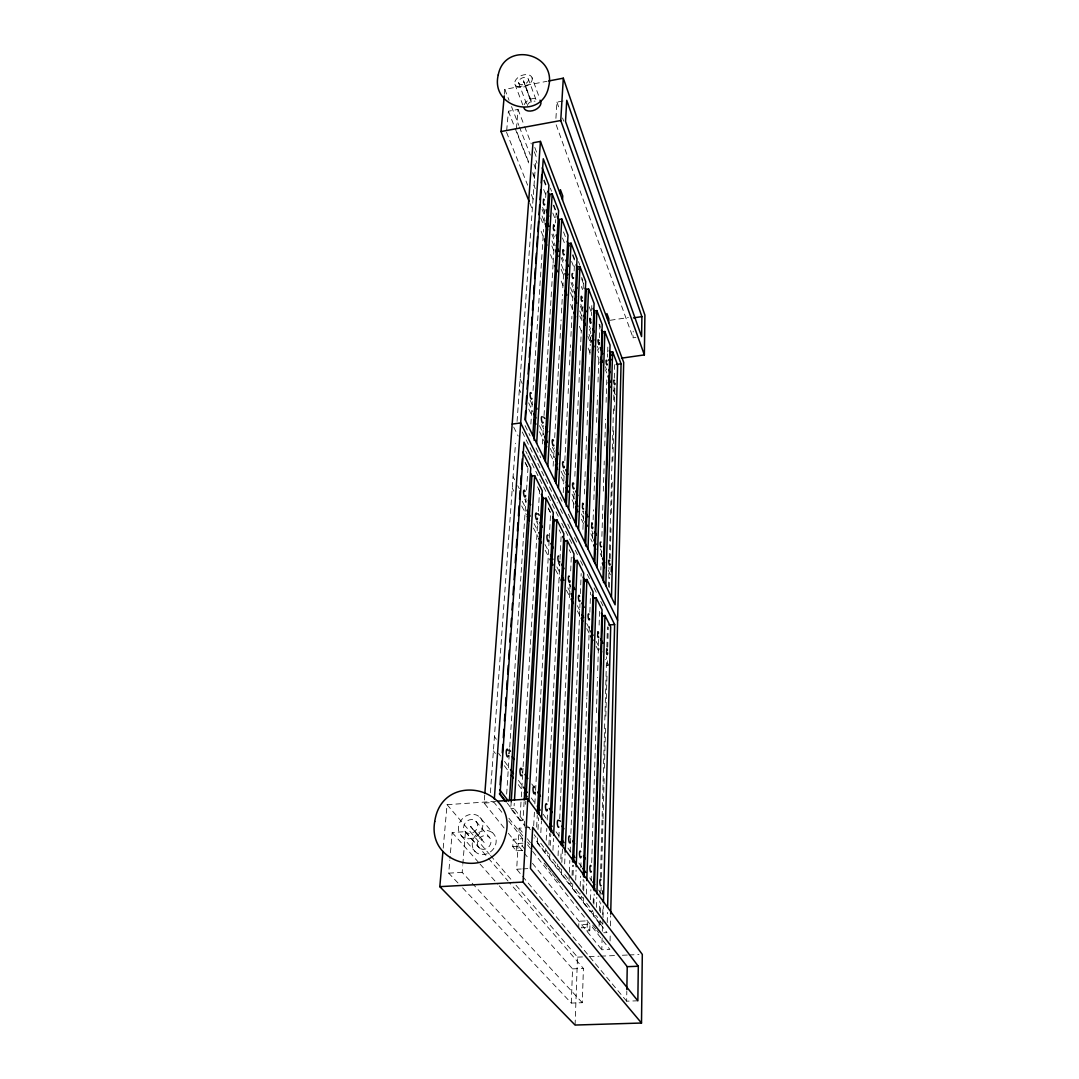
<?xml version="1.0" encoding="UTF-8"?>
<svg xmlns="http://www.w3.org/2000/svg" width="1079" height="1079" viewBox="0 0 1079 1079"><rect width="100%" height="100%" fill="white"/><g stroke="black" fill="none" stroke-linecap="round" stroke-linejoin="round"><path stroke-width="0.75" stroke-dasharray="5 3.75" d="M637.851 1000.799L626.656 1001.177L626.818 991.318M635.922 337.417L633.09 337.835L633.211 331.186M610.067 941.009L610.269 932.62M610.431 925.903L610.66 915.815M593.639 912.564L593.544 915.909L600.14 924.474L602.837 924.352L602.972 919.308M603.013 917.622L603.323 905.861M607.234 922.532L607.49 912.429M599.088 926.281L599.277 919.551M599.506 911.135L599.789 901.046M599.937 895.624L600.167 887.585M600.45 877.497L606.573 656.76M606.843 647.049L607.41 626.872M608.516 587.003L609.055 567.163M609.311 558.369L612.157 455.648M612.346 448.904L613.465 408.482M613.695 400.066L614.072 386.592M614.302 378.176L614.679 364.702M600.14 924.474L600.234 921.115M600.463 912.713L600.747 902.637M601.07 890.876L601.151 887.518M601.435 877.429L602.999 820.323M603.04 818.637L604.24 774.951M604.429 768.235L605.575 726.234M605.845 716.159L606.951 675.845M607.234 665.756L607.464 657.367M607.733 647.279L608.286 627.128M609.379 587.448L609.648 577.346M610.161 558.814L610.984 528.508M611.402 513.348L612.332 479.656M612.832 461.124L613.668 430.804M614.221 410.6L614.868 387.01M532.689 851.398L609.878 949.412L601.799 949.763L602.109 938.015M602.298 931.298L602.514 922.909M602.743 914.533L602.959 906.144M596.525 907.385L596.808 897.323M583.456 897.553L583.28 902.597L586.072 902.462L592.924 911.404L590.173 911.539L590.28 908.167M590.537 899.751L590.86 889.635M591.117 881.206L591.332 874.476M591.697 862.674L593.544 803.707M593.598 802.021L596.121 721.136M596.39 712.72L597.496 677.329M597.699 670.598L598.71 638.579M599.128 625.105L599.6 609.932M600.855 569.968L600.949 566.623M601.273 556.562L601.529 548.186M601.893 536.452L602.891 504.608M603.309 491.201L604.253 461.03M604.726 445.937L605.562 419.124M606.088 402.359L606.816 378.904M607.504 357.109L607.612 353.764M607.666 352.078L607.868 345.374M589.768 930.732L589.97 924.15L581.581 924.541L581.46 927.832L587.151 927.441L589.768 930.732L584.71 930.961M593.18 903.015L593.437 894.639M593.895 904.175L594.192 894.113M586.342 894.046L586.679 883.944M587.151 927.441L587.367 920.832L578.924 921.237L578.681 927.846M582.849 889.474L583.199 879.385M583.685 890.822L584.022 880.734M462.594 887.855L571.29 1003.079L582.282 1002.701L583.415 968.443L509.14 882.312M575.094 1025.05L577.494 957.127L513.361 882.177M572.747 883.647L572.558 888.691L575.404 888.543L582.566 897.89L579.76 898.038L579.936 892.994M580.178 886.264L580.529 876.175M580.826 867.772L581.068 861.042M581.541 847.595L586.828 697.978M586.882 696.306L588.19 659.323M588.257 657.637L589.377 625.699M589.862 612.252L590.564 592.074M592.465 538.3L592.762 529.897M593.126 519.822L593.477 509.747M593.841 499.658L594.785 472.791M595.203 461.03L596.147 434.149M596.566 422.388L597.51 395.507M597.995 382.074L598.818 358.552M599.492 337.781L599.964 324.523M575.714 880.14L576.092 870.065M571.29 1003.079L572.558 968.875L498.997 885.535M561.552 869.108L561.336 874.138L564.25 873.977L571.735 883.755L568.876 883.917L569.267 873.842M569.334 872.169L569.806 860.422M570.144 852.032L570.804 835.254M570.872 833.581L578.722 635.585M578.789 633.899L579.976 603.701M580.381 593.639L581.176 573.502M582.93 529.425L583.658 510.906M584.332 494.061L585.331 468.812M585.735 458.71L586.733 433.448M587.07 425.032L588.068 399.769M588.473 389.667L589.404 366.105M589.876 354.317L590.267 344.214M590.334 342.529L590.739 332.426L589.471 329.311M591.4 315.594L591.535 312.222M591.602 310.536L591.872 303.806M572.059 875.366L572.45 865.291M573.07 875.258L573.448 865.183M560.837 858.911L561.201 850.535M561.835 862.404L562.415 848.998M564.668 863.915L565.086 853.853M549.831 853.853L549.589 858.911L552.556 858.736L560.406 868.973L557.479 869.134L557.708 864.117M558.072 855.741L558.517 845.68M558.895 837.304L559.259 828.928M559.704 818.88L569.186 604.429M569.483 597.726L570.076 584.319M570.67 570.926L571.411 554.161M573.448 508.128L574.176 491.363M574.851 476.284L575.889 452.816M576.253 444.44L577.292 420.985M577.589 414.282L578.627 390.814M578.991 382.438L579.962 360.656M580.408 350.608L581.298 330.498M581.743 320.436L582.485 303.685M583.146 288.592L583.442 281.889M552.947 850.306L553.5 838.531M548.941 845.073L549.508 833.285M550.236 845.437L550.789 833.662M537.544 837.897L537.288 842.942L540.309 842.753L548.55 853.489L545.556 853.664L545.799 848.62M546.217 840.204L546.797 828.429M547.201 820.013L547.539 813.296M548.105 801.508L559.907 560.945M559.988 559.259L561.228 534.024L559.124 529.856M563.251 492.631L563.751 482.556M563.831 480.87L564.25 472.481M564.816 460.72L565.153 454.003M565.234 452.317L566.462 427.136M566.556 425.45L567.783 400.255M568.12 393.538L569.186 371.702M569.51 364.985L570.508 344.835M570.912 336.446L571.897 316.282M572.234 309.565L573.219 289.415M574.122 270.937L574.541 262.548M540.835 832.651L541.442 820.876M536.641 827.161L537.261 815.387M537.989 829.481L538.61 817.72M533.687 825.678L534.415 812.231M534.86 803.828L535.508 792.053M535.589 790.381L549.157 539.932M549.251 538.246L550.614 513.038L548.415 508.681M553.149 466.195L554.147 447.691M554.7 437.588L558.342 370.272M558.436 368.586L559.718 345.024M560.082 338.293L561.08 319.775M561.444 313.045L562.442 294.527M562.806 287.796L563.818 269.291M524.799 849.173L522.263 845.99L522.681 838.693L513.199 839.287L512.741 846.57L516.18 850.805L524.07 850.333M524.367 826.177L524.65 821.132M525.621 804.341L525.824 800.969M626.656 1001.177L516.666 869.242L519.12 828.2L529.668 827.512M524.111 801.71L523.032 820.202L519.916 820.404L521.211 798.568M521.319 796.882L522.614 775.046M522.722 773.36L523.018 768.329M523.113 766.643L537.733 521.373M538.34 511.284L539.54 491.134L537.45 487.007M542.346 443.995L543.452 425.571M544.045 415.523L548.941 333.451M549.036 331.779L551.639 288.228M551.733 286.542L553.028 264.773M553.136 263.101L554.323 242.991M555.523 222.894L555.725 219.55M555.833 217.877L556.224 211.174M516.18 850.805L516.625 843.562L522.91 843.171M555.914 118.366L556.939 102.127L565.099 100.59M523.032 820.202L513.955 808.36L514.278 803.315M519.916 820.404L510.785 808.576L511.217 801.845M506.658 794.104L509.18 755.475M509.301 753.789L509.625 748.759M509.733 747.073L525.999 498.485M526.552 490.082L527.968 468.259M530.868 424.087L532.406 400.592M533.053 390.517L542.171 251.218M542.278 249.546L543.6 229.409M544.032 222.692L544.908 209.259M545.677 197.511L546.23 189.122M490.392 792.809L515.492 443.24M517.07 421.43L535.831 160.083L537.032 163.212M504.109 827.971L484.147 803.086L484.768 794.697M582.282 1002.701L462.176 872.371L462.702 865.857M462.824 864.225L465.454 831.653L452.182 832.516L449.956 858.52M506.671 130.64L508.398 111.231L518.041 109.424L516.288 130.465L529.101 163.253M457.968 882.959L448.716 873.154L449.822 860.138M443.213 848.175L447.057 804.678L495.827 801.306M504.392 94.237L504.837 89.382L547.066 81.289M610.174 320.288L628.369 317.563M606.331 665.514L608.758 665.298L605.616 659.323M484.147 803.086L494.088 802.398L503.475 814.321M510.785 808.576L513.955 808.36M512.741 846.57L522.263 845.99M448.716 873.154L462.176 872.371M516.666 869.242L521.265 868.973M522.789 868.892L528.912 868.541M593.544 915.909L596.282 915.774L602.837 924.352M603.754 932.782L606.991 932.634L533.997 837.843M577.494 957.127L582.485 956.925M589.134 956.641L599.101 956.223M600.76 956.156L615.718 955.522M622.367 955.252L627.344 955.036M629.003 954.969L638.97 954.551M572.558 968.875L583.415 968.443M482.084 839.341L481.463 839.961L482.084 839.341L470.592 826.487L481.463 839.961M531.057 100.36L523.504 80.965L530.477 100.576M452.182 832.516L478.941 862.809M480.047 864.077L497.878 884.281M461.272 835.712L475.097 851.533M465.278 831.747L478.995 847.649M465.454 831.653L487.29 856.982M488.382 858.25L508.047 881.044M447.057 804.678L489.448 854.231M490.54 855.499L512.282 880.909M470.592 826.487L484.174 842.483M475.906 821.227A7.486 6.474 -45.2 0 1 471.901 833.123A7.486 6.474 -45.2 0 1 464.01 825.152A7.486 6.474 -45.2 0 1 475.906 821.227L489.353 837.331A7.31 6.393 -46.1 0 1 485.483 849.025A7.31 6.393 -46.1 0 1 477.714 841.161A7.31 6.393 -46.1 0 1 489.353 837.331M479.885 817.289A13.096 11.343 -45.3 0 1 472.912 838.127A13.096 11.343 -45.3 0 1 459.061 824.208A13.096 11.343 -45.3 0 1 479.885 817.289L493.238 833.474A12.8 11.181 -46.1 0 1 486.508 853.948A12.8 11.181 -46.1 0 1 472.858 840.204A12.8 11.181 -46.1 0 1 493.238 833.474M508.303 833.204L523.018 851.533M524.07 852.842L528.265 858.088M532.473 863.321L601.799 949.763M508.695 820.944L525.203 841.903M527.469 844.776L531.637 850.077M508.897 818.233L523.382 836.697M527.51 841.984L529.587 844.614M544.072 863.092L547.174 867.044M548.213 868.366L551.315 872.318M552.34 873.639L555.456 877.605M556.481 878.913L560.621 884.2M592.695 925.094L595.797 929.046M596.835 930.368L598.899 933.011M519.12 828.2L523.234 833.474M527.361 838.747L530.45 842.699M507.278 803.14L524.745 825.84M537.288 842.942L545.556 853.664M549.589 858.911L557.479 869.134M561.336 874.138L568.876 883.917M572.558 888.691L579.76 898.038M583.28 902.597L590.173 911.539M527.469 825.974L530.342 829.738M534.186 834.741L536.101 837.25M493.413 750.822L495.396 753.52M504.365 765.699L508.344 771.121M518.298 784.649L522.276 790.057M498.606 753.277L500.575 755.988M504.54 761.396L509.49 768.167M518.406 780.36L522.371 785.782M531.286 797.961L535.251 803.383M543.169 814.213L547.134 819.635M556.049 831.828L560.001 837.237M567.932 848.081L570.899 852.14M578.83 862.971L581.797 867.044M589.727 877.874L591.697 880.585M598.629 890.067L602.595 895.476M494.425 736.593L496.394 739.304M531.745 783.947L534.671 788.021M512.269 488.207L513.833 491.161M521.67 505.93L526.377 514.804M533.431 528.103L538.138 536.964M545.192 550.263L549.103 557.654M555.375 569.469L560.082 578.331M566.354 590.159L570.278 597.55M577.332 610.849L579.679 615.273M586.733 628.571L589.08 633.009M596.134 646.308L598.494 650.731M522.236 501.263L526.161 508.722M534.038 523.639L537.962 531.097M545.043 544.517L548.982 551.962M556.845 566.88L559.988 572.841M567.851 587.758L570.211 592.223M577.292 605.643L579.652 610.121M586.733 623.541L589.094 628.018M596.174 641.439L598.535 645.903M513.091 476.797L514.643 479.764M517.758 485.712L519.323 488.693M524.772 499.105L526.336 502.086M536.465 521.427L538.03 524.394M558.288 563.076L559.853 566.043M569.199 583.901L570.764 586.868M525.379 462.797L528.413 468.812M537.531 486.845L539.81 491.363M548.172 507.899L551.976 515.425M525.068 462.5L527.24 466.816M569.159 549.724L570.656 552.691M513.685 427.082L518.19 436.091M525.689 451.116L527.199 454.124M527.941 455.635L547.471 494.695M548.213 496.205L558.72 517.232M561.727 523.248L572.234 544.288M575.242 550.29L577.494 554.808M580.502 560.81L584.252 568.323M587.259 574.338L591.009 581.851M594.003 587.866L597.766 595.379M600.76 601.381L603.013 605.899M522.276 431.991L557.317 502.922M560.298 508.951L564.02 516.49M567.743 524.043L570.724 530.072M574.46 537.625L577.44 543.654M525.095 425.598L530.099 435.835M535.98 447.893L540.768 457.685M560.001 497.055L562.078 501.29M568.35 514.157L571.304 520.186M519.35 389.506L520.793 392.527M528.737 409.13L531.623 415.159M539.554 431.762L543.883 440.812M550.371 454.394L553.972 461.947M561.188 477.039L564.074 483.068M572.005 499.671L574.891 505.7M581.392 519.282L584.278 525.325M590.766 538.907L592.209 541.928M528.629 402.831L532.972 411.962M539.487 425.666L543.829 434.797M550.344 448.5L554.687 457.631M561.201 471.334L564.088 477.431M572.059 494.169L574.23 498.741M581.46 513.968L584.359 520.051M590.874 533.754L593.045 538.327M600.288 553.554L601.731 556.589M608.246 570.292L611.132 576.388M520.105 379.08L522.263 383.625M530.153 400.309L533.013 406.378M541.631 424.587L543.776 429.132M552.394 447.326L554.539 451.885M563.144 470.08L565.302 474.639M573.192 491.323L574.621 494.357M582.512 511.041L583.955 514.076M591.845 530.76L593.275 533.781M600.45 548.955L601.893 551.989M529.829 203.203L532.972 210.985M541.118 231.243L543.627 237.474M550.533 254.617L553.041 260.848M561.188 281.093L563.697 287.324M570.589 304.467L573.097 310.698M579.369 326.276L581.257 330.956M588.149 348.085L590.658 354.317M506.537 132.258L527.631 185.183M531.354 194.53L533.835 200.761M540.673 217.877L543.776 225.659M551.841 245.904L554.323 252.122M561.147 269.251L563.629 275.469M570.454 292.598L572.949 298.829M579.774 315.945L581.015 319.06M587.839 336.176L589.7 340.856M542.049 215.935L544.517 222.166M551.949 240.86L554.417 247.091M561.215 264.234L563.697 270.465M570.494 287.594L572.976 293.825M579.774 310.968L582.876 318.75M589.053 334.328L590.914 338.995M597.712 356.137L598.953 359.253M534.011 185.507L535.238 188.636M542.629 207.37L545.084 213.629M553.082 233.927L554.323 237.056M562.321 257.355L563.548 260.484M572.167 282.347L573.394 285.476M580.785 304.224L582.633 308.904M589.404 326.087L590.631 329.203M597.402 346.386L598.629 349.515M605.4 366.698L606.627 369.814M542.063 209.286L545.138 217.081M551.908 234.224L554.377 240.469M561.147 257.611L563.616 263.842M571.007 282.55L573.462 288.781M580.246 305.937L582.7 312.168M597.483 349.583L598.71 352.698M605.494 369.841L606.722 372.956M613.492 390.112L615.961 396.344M532.77 172.613L535.211 178.858M508.398 111.231L514.521 126.877M515.128 128.441L528.616 162.889M532.905 173.84L535.346 180.099M504.837 89.382L509.086 100.334M511.513 106.592L518.797 125.366M519.404 126.931L530.342 155.093M533.984 164.48L537.018 172.303M543.695 189.513L546.122 195.771M552.799 212.981L555.833 220.804M562.51 238.014L564.937 244.272M571.614 261.482L574.648 269.305M581.325 286.515L582.539 289.644M589.215 306.854L592.25 314.677M544.207 179.937L546.446 185.763M553.878 205.05L555.631 209.636M572.895 254.496L574.702 259.189M581.702 277.384L582.862 280.392M543.654 180.382L546.068 186.64M553.284 205.374L556.899 214.748M563.521 231.931L565.329 236.625M572.544 255.359L574.352 260.052M581.581 278.8L583.982 285.045M599.034 324.091L600.234 327.22M534.793 147.459L537.18 153.704M550.344 188.124L551.544 191.253M578.465 261.631L579.666 264.76M518.041 109.424L524.07 125.11M524.664 126.688L531.3 143.952M534.307 151.788L536.722 158.073M514.926 84.189L522.775 104.892M518.594 82.813L526.957 105.014M523.504 80.965L532.338 104.69M528.4 79.131A5.247 3.318 -22.5 0 1 521.939 84.634A5.247 3.318 -22.5 0 1 520.159 79.158A5.247 3.318 -22.5 0 1 528.4 79.131L536.627 101.399M532.082 77.742A9.171 5.8 -22.5 0 1 520.793 87.399A9.171 5.8 -22.5 0 1 517.65 77.823A9.171 5.8 -22.5 0 1 532.082 77.742L539.702 98.553M556.184 124.813L633.09 337.835M556.939 102.127L559.745 110.058M562.564 117.989L563.683 121.158M524.151 104.663A9.023 5.8 -22.4 0 1 537.045 98.567M527.415 105.621A5.152 3.318 -22.4 0 1 535.036 101.183M508.546 752.67A3.763 1.092 86 0 1 508.614 753.681M522.155 771.62A3.682 1.039 86.2 0 1 522.209 772.618"/><path stroke-width="1.5" d="M638.296 966.244L637.851 1000.799L530.45 868.447L532.689 827.323L638.296 966.244L627.236 966.676L531.475 844.021M442.916 851.52L439.814 886.655L575.094 1025.05L641.506 1023.027L642.302 954.416L527.779 799.08L497.5 801.184M621.517 358.161L644.352 354.91L644.905 315.108L563.305 78.187L548.685 80.979M641.897 316.633L641.587 336.594L565.517 121.414L566.745 100.28L641.897 316.633L633.467 317.887M626.845 989.672L627.236 966.676M610.701 914.142L623.689 362.396L540.431 141.416L532.986 142.765L484.889 793.025M603.417 902.503L610.687 626.886L604.968 615.489L602.527 615.731L594.3 890.755M611.469 597.321L617.606 364.81L612.589 351.727L610.431 352.037L603.525 582.579M607.612 907.372L614.625 624.485L523.989 442.134L500.076 793.793L506.24 801.805M525.473 420.297L543.263 158.761L621.072 363.798L615.111 604.806L525.028 419.38L525.608 411.005M602.635 893.951L602.716 890.89M611.267 571.641L611.388 566.907M596.903 893.965L604.968 615.489M605.818 585.695L612.589 351.727M608.731 322.675L608.853 318.737L606.911 313.571L606.789 317.523M593.585 889.609L602.042 609.689L596.094 597.847L593.625 598.103L584.144 877.362M602.945 579.774L610.04 345.064L604.86 331.509L602.662 331.833L594.812 562.941M586.787 880.585L596.094 597.847M597.078 567.702L604.86 331.509M583.321 876.027L593.059 591.818L586.868 579.504L584.346 579.774L573.583 861.824M594.097 561.552L602.217 324.617L596.849 310.604L594.61 310.941L585.641 545.934M576.213 866.707L586.868 579.504M588.001 549.009L596.849 310.604M572.585 861.932L583.712 573.232L577.278 560.419L574.702 560.702L562.55 845.639M584.899 542.616L594.111 303.455L588.554 288.929L586.288 289.28L576.173 526.485M561.417 845.504L573.988 553.878L567.284 540.539L564.668 540.835L550.87 831.976M575.323 522.91L585.722 281.538L579.962 266.486L577.656 266.85L566.3 506.28M565.153 852.181L577.278 560.419M578.56 529.56L588.554 288.929M553.648 835.159L567.284 540.539M568.727 509.328L579.962 266.486M549.67 829.926L563.858 533.727L556.872 519.822L554.201 520.132L538.785 814.348M565.356 502.396L577.022 258.812L571.047 243.193L568.7 243.571L556.117 483.527M541.523 819.204L556.872 519.822M558.477 488.247L571.047 243.193M537.342 813.701L553.298 512.714L546.001 498.215L543.29 498.538L525.918 799.296M554.97 481.018L567.999 235.235L561.795 219.024L559.408 219.428L545.421 461.556M560.163 193.788L560.406 189.688L562.752 195.96L562.523 200.047M641.506 1023.027L523.045 882.056L527.779 799.08M528.885 800.766L546.001 498.215M547.808 466.263L561.795 219.024M524.219 800.038L542.278 490.797L534.658 475.65L531.88 475.987L511.217 801.845M544.153 458.737L558.625 210.769L552.178 193.923L549.75 194.341L534.145 440.34M644.352 354.91L560.756 120.524L563.305 78.187M514.481 799.957L534.658 475.65M536.668 443.334L552.178 193.923M509.409 800.605L530.76 467.895L522.802 452.061M532.851 435.471L548.901 185.345L542.197 167.838M500.103 784.77L500.669 776.381M501.249 767.978L501.708 761.248M502.274 752.845L502.854 744.443M503.313 737.726L503.88 729.323M504.459 720.92L504.918 714.204M505.485 705.801L506.064 697.398M506.631 688.995L507.211 680.593M507.669 673.876L508.236 665.473M508.695 658.743L509.275 650.354M509.841 641.951L510.421 633.548M510.88 626.818L511.446 618.415M512.026 610.013L512.485 603.296M513.051 594.893L513.631 586.49M514.09 579.774L514.777 569.685M515.236 562.968L515.802 554.566M516.261 547.849L516.841 539.446M517.407 531.043L517.987 522.641M518.446 515.924L519.134 505.835M519.592 499.118L520.159 490.716M520.617 483.985L521.197 475.583M521.656 468.866L522.344 458.791M526.066 404.288L526.633 395.912M527.091 389.195L527.658 380.82M528.117 374.103L528.804 364.041M529.263 357.338L529.951 347.276M530.288 342.245L530.976 332.184M531.434 325.48L532.014 317.091M532.473 310.388L533.161 300.326M533.619 293.609L534.186 285.234M534.644 278.517L535.332 268.455M535.67 263.424L536.357 253.363M536.816 246.659L537.504 236.598M537.841 231.567L538.529 221.505M538.987 214.802L539.675 204.74M540.026 199.709L540.7 189.634M541.159 182.931L541.739 174.542M607.733 653.065L607.302 654.589A3.102 0.688 84.5 0 1 606.573 653.2L606.695 648.749A3.102 0.688 84.5 0 1 607.423 650.151M494.33 799.04L540.431 141.416M610.161 564.074C609.365 568.566 607.693 557.465 609.702 560.675M592.87 527.307L592.425 528.629A3.089 0.701 83.4 0 1 591.67 527.038L591.832 522.816A3.089 0.701 83.4 0 1 592.398 523.787M607.356 364.243C606.425 367.696 605.184 357.176 606.938 361.033M529.209 201.638L500.993 131.544L504.244 95.856M582.485 300.704C581.041 304.008 580.421 291.95 582.201 297.966M573.569 277.95C572.76 280.864 570.993 272.609 572.72 273.486M564.317 254.334C563.022 257.652 561.862 246.079 563.858 250.8M544.733 204.295L544.18 205.064A3.237 0.728 80.6 0 1 543.33 202.892L543.573 199.17A3.237 0.728 80.6 0 1 544.018 199.966M601.637 546.608C600.504 549.063 599.304 540.687 601.03 542.09M591.4 871.373L591.063 872.088A3.547 0.85 86.7 0 1 590.213 870.928L589.943 869.35A3.25 0.782 86.7 0 1 590.051 866.208L590.388 865.493A3.547 0.85 86.7 0 1 591.036 866.073M554.66 230.272L554.201 230.596A3.17 0.701 80.8 0 1 553.379 228.519L553.608 224.81A3.17 0.701 80.8 0 1 554.242 226.185M570.332 842.159L569.955 842.888A3.696 0.931 86.5 0 1 569.024 841.607L568.741 839.948A3.372 0.85 86.6 0 1 568.862 836.711L569.253 835.996A3.696 0.931 86.6 0 1 569.968 836.643M547.282 810.208L546.851 810.922A3.857 1.025 86.4 0 1 545.839 809.52L545.529 807.78A3.52 0.944 86.4 0 1 545.691 804.421L546.122 803.72A3.857 1.025 86.4 0 1 546.905 804.448M534.914 793.065L534.456 793.78A3.938 1.079 86.3 0 1 533.404 792.323L533.08 790.529A3.601 0.985 86.3 0 1 533.269 787.117L533.727 786.416A3.938 1.079 86.3 0 1 534.55 787.184M598.724 637.176L598.427 637.595A3.156 0.728 84.4 0 1 597.672 636.151L597.806 631.647A3.156 0.728 84.4 0 1 598.562 633.09M521.939 775.086L521.467 775.801A4.019 1.133 86.2 0 1 520.348 774.263L520.024 772.416A3.682 1.039 86.2 0 1 520.226 768.949L520.712 768.248A4.033 1.133 86.2 0 1 521.292 768.558M589.498 619.508L589.188 619.926A3.224 0.755 84.3 0 1 588.392 618.415L588.149 616.905A2.94 0.688 84.3 0 1 588.244 614.261L588.554 613.857A3.224 0.755 84.3 0 1 588.972 614.261M583.564 508.87L583.253 509.167A3.143 0.728 83.3 0 1 582.471 507.508L582.647 503.232A3.143 0.728 83.3 0 1 583.24 504.257M564.128 467.585L563.777 467.841A3.277 0.782 82.8 0 1 562.928 466.047L562.672 464.469A2.994 0.715 82.8 0 1 562.793 461.947L563.144 461.691A3.277 0.782 82.8 0 1 563.589 462.257M601.124 885.522L600.949 885.778A3.48 0.809 86.7 0 1 600.14 884.659L599.884 883.121A3.183 0.742 86.7 0 1 599.964 880.032L600.288 879.318A3.493 0.809 86.7 0 1 600.909 879.857M558.882 827.027L558.666 827.269A3.776 0.971 86.5 0 1 557.695 825.934L557.398 824.235A3.453 0.89 86.5 0 1 557.546 820.944L557.951 820.229A3.776 0.971 86.5 0 1 558.45 820.458M500.993 131.544L560.756 120.524M608.475 360.022L611.739 359.55M616.284 364.473L621.072 363.798M512.188 424.074L520.698 422.928L617.62 620.223M608.88 625.051L614.625 624.485M439.814 886.655L523.045 882.056M559.677 820.593L560.473 821.281M543.695 417.047L544.855 418.504M538.138 513.685L539.244 515.263M509.841 750.364L510.434 751.321M499.388 793.78L505.147 801.252M499.752 789.815L508.357 801.036M511.325 775.181L513.321 777.878M524.273 792.768L527.253 796.828M537.221 810.356L539.203 813.067M550.155 827.957L552.151 830.655M560.109 841.485L563.103 845.545M572.059 857.724L575.053 861.784M592.978 886.142L594.961 888.853M510.488 769.529L513.456 773.589M523.355 787.13L527.321 792.552M537.221 806.094L540.201 810.154M550.101 823.695L552.084 826.406M561.984 839.948L563.966 842.659M572.882 854.851L574.864 857.562M582.781 868.393L585.762 872.452M592.695 881.934L594.677 884.645M512.242 756.73L514.197 759.454M524.92 774.425L527.847 778.499M537.598 792.107L540.525 796.181M549.292 808.427L552.219 812.5M561.97 826.109L563.926 828.834M572.693 841.067L574.648 843.791M583.429 856.038L585.371 858.749M527.159 516.275L529.519 520.712M538.92 538.448L541.267 542.872M549.899 559.124L553.028 565.032M560.864 579.814L562.429 582.768M571.061 599.02L573.408 603.458M581.244 618.227L582.808 621.18M590.658 635.963L593.005 640.4M526.957 510.219L530.099 516.18M538.745 532.581L541.105 537.059M550.546 554.943L552.907 559.421M561.566 575.822L563.926 580.3M571.007 593.72L573.367 598.198M582.013 614.598L583.591 617.579M590.672 630.999L593.032 635.464M600.099 648.884L601.677 651.878M528.373 500.251L530.693 504.716M539.999 522.587L542.332 527.051M550.856 543.425L553.19 547.889M561.714 564.263L564.047 568.741M572.571 585.115L574.905 589.579M581.891 602.972L584.211 607.437M600.504 638.701L602.824 643.165M530.693 473.317L532.217 476.325M541.334 494.371L543.614 498.876M552.731 516.922L555.011 521.44M562.618 536.465L564.897 540.984M573.259 557.519L575.539 562.038M583.132 577.076L585.411 581.581M592.25 595.109L593.774 598.117M601.367 613.155L602.891 616.163M533.781 419.691L535.953 424.222M544.598 442.323L546.77 446.854M555.415 464.968L557.587 469.486M566.246 487.6L568.404 492.132M575.62 507.211L577.778 511.743M593.652 544.935L595.81 549.467M602.311 563.049L604.469 567.581M533.7 413.486L535.872 418.045M544.558 436.321L547.444 442.417M555.415 459.155L557.587 463.727M566.259 481.989L568.431 486.562M575.673 501.789L577.845 506.348M585.088 521.575L587.259 526.147M593.774 539.851L595.945 544.409M602.446 558.113L604.618 562.685M614.504 380.334C612.616 378.432 614.909 388.184 615.07 383.396M534.995 404.49L537.14 409.049M545.704 427.257L547.849 431.816M556.413 450.024L558.558 454.583M565.693 469.756L567.837 474.315M575.687 491.012L577.831 495.571M585.681 512.269L587.826 516.814M594.974 532.001L596.404 535.036M544.261 239.039L546.77 245.27M554.916 265.515L557.425 271.746M564.951 290.44L566.826 295.12M573.731 312.249L575.606 316.929M545.138 223.731L547.619 229.962M555.658 250.207L558.126 256.438M564.937 273.58L566.785 278.247M574.824 298.505L576.685 303.172M583.483 320.315L585.344 324.981M591.535 340.559L594.003 346.791M600.194 362.369L601.421 365.484M608.232 382.613L610.08 387.294M546.379 220.197L548.833 226.428M556.224 245.135L558.693 251.38M566.084 270.074L567.932 274.754M574.702 291.896L576.55 296.577M583.941 315.284L585.169 318.399M591.939 335.556L593.787 340.222M600.558 357.378L602.406 362.045M607.949 376.072L610.417 382.317M546.311 210.081L548.766 216.326M556.117 235.087L558.571 241.345M565.922 260.093L568.377 266.351M575.727 285.112L576.955 288.228M584.305 306.989L586.153 311.683M592.884 328.866L594.111 331.995M600.234 347.627L602.689 353.885M608.826 369.517L610.04 372.633M547.876 191.32L549.683 196.014M557.506 216.313L559.313 221.006M567.136 241.305L568.943 245.999M576.159 264.733L577.966 269.426M585.196 288.16L586.396 291.29M593.018 308.473L594.826 313.153M601.435 330.336L602.648 333.465M609.271 350.648L611.065 355.328M598.926 340.546C596.593 336.567 599.438 349.286 599.304 342.556M590.793 319.95C588.729 313.854 590.28 327.342 591.063 322.055M540.039 100.212A9.023 5.8 -22.4 0 1 535.224 109.788A9.023 5.8 -22.4 0 1 523.895 107.846M508.209 750.795A4.114 1.2 86 0 0 507.036 749.163L506.523 749.865A3.763 1.092 86 0 0 506.294 753.398L506.631 755.287A4.114 1.2 86 0 0 507.804 756.905L508.317 756.204A3.763 1.092 86 0 0 508.492 755.516M525.041 491.35A3.655 0.971 83 0 0 524.246 490.149L523.814 490.473A3.331 0.89 83 0 0 523.612 493.319L523.922 495.072A3.642 0.971 83 0 0 524.933 497.014L525.379 496.677A3.331 0.89 83 0 0 525.608 495.517M547.296 809.371A3.52 0.944 86.4 0 1 547.161 810.032M558.679 556.09A3.412 0.85 83.7 0 0 558.45 555.955L558.086 556.319A3.116 0.782 83.7 0 0 557.937 559.057L558.221 560.689A3.412 0.85 83.7 0 0 559.111 562.388L559.488 562.011A3.116 0.782 83.7 0 0 559.61 561.525M534.941 792.215A3.601 0.985 86.3 0 1 534.793 792.89M548.038 535.494A3.493 0.89 83.5 0 0 547.552 534.968L547.147 535.332A3.183 0.809 83.5 0 0 546.999 538.097L547.282 539.77A3.493 0.89 83.5 0 0 548.213 541.55L548.604 541.186A3.183 0.809 83.5 0 0 548.806 540.039M569.348 576.51A3.345 0.823 83.9 0 0 568.903 576.051L568.552 576.442A3.062 0.742 83.9 0 0 568.431 579.14L568.7 580.731A3.345 0.823 83.9 0 0 569.55 582.363L569.914 581.972A3.062 0.742 83.9 0 0 570.076 580.839M579.571 596.269A3.277 0.782 84.1 0 0 578.937 595.338L578.6 595.743A2.994 0.715 84.1 0 0 578.492 598.413L578.749 599.964A3.277 0.782 84.1 0 0 579.571 601.529L579.909 601.124A2.994 0.715 84.1 0 0 580.016 600.639M580.731 851.682A3.628 0.89 86.6 0 0 580.057 851.075L579.693 851.79A3.304 0.809 86.6 0 0 579.571 854.973L579.855 856.591A3.628 0.89 86.6 0 0 580.731 857.805L581.095 857.09A3.304 0.809 86.6 0 0 581.217 856.443M589.512 618.847A2.94 0.688 84.3 0 1 589.404 619.333M521.575 769.084A4.033 1.133 86.2 0 1 521.818 769.799M536.91 514.197A3.561 0.931 83.3 0 0 536.155 513.064L535.737 513.402A3.264 0.85 83.3 0 0 535.575 516.207L535.858 517.92A3.561 0.931 83.3 0 0 536.829 519.768L537.248 519.431A3.264 0.85 83.3 0 0 537.463 518.271M531.934 398.515A3.197 0.809 82.1 0 1 531.799 398.933L531.394 399.136A3.507 0.89 82.1 0 1 530.423 397.099L530.14 395.4A3.197 0.809 82.1 0 1 530.315 392.81L530.733 392.608A3.507 0.89 82.1 0 1 531.232 393.282M564.209 466.344A2.994 0.715 82.8 0 1 564.034 467.369M553.918 445.222A3.062 0.742 82.6 0 1 553.797 445.654L553.433 445.897A3.345 0.823 82.6 0 1 552.542 444.022L552.273 442.403A3.062 0.742 82.6 0 1 552.421 439.868L552.785 439.625A3.345 0.823 82.6 0 1 553.473 440.798M574.149 488.207A2.927 0.688 83.1 0 1 574.041 488.639L573.704 488.922A3.21 0.755 83.1 0 1 572.895 487.195L572.639 485.644A2.927 0.688 83.1 0 1 572.747 483.163L573.084 482.879A3.21 0.755 83.1 0 1 573.718 483.945M543.169 422.361A3.129 0.782 82.4 0 1 543.034 422.793L542.643 423.022A3.426 0.85 82.4 0 1 541.725 421.066L541.442 419.407A3.129 0.782 82.4 0 1 541.604 416.831L541.995 416.615A3.426 0.85 82.4 0 1 542.224 416.831M498.242 74.937C490.028 108.534 542.386 121.023 548.712 86.414C556.724 53.154 504.756 40.881 498.242 74.937M434.743 821.524C426.718 866.329 494.155 880.842 505.323 836.414C519.66 786.753 441.999 769.88 434.743 821.524"/></g></svg>
